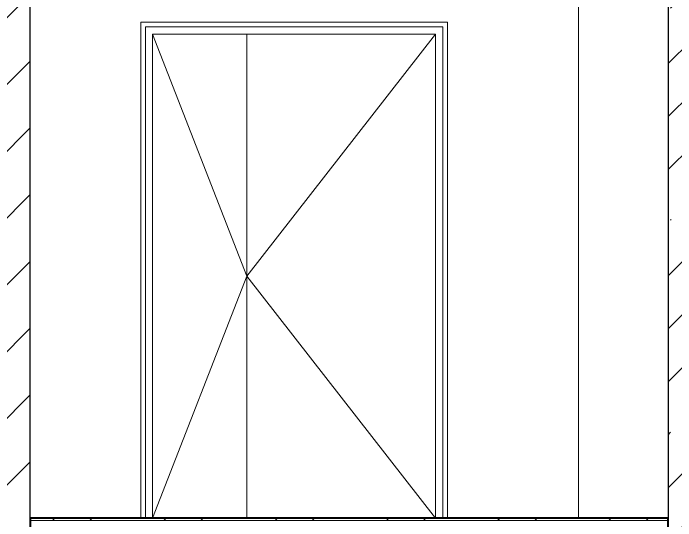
# Model space of a CAD drawing. Header units: millimetres. Extents: x -2951072 to 8268522, y -652067 to -630209.
# Drawn here: x 2674836 to 2677643, y -644132 to -641982 of the extents above; entities that cross this region are included whole.
import ezdxf

# ---------------------------------------------------------------- set-up
doc = ezdxf.new("R2010")
doc.units = ezdxf.units.MM
doc.header["$LTSCALE"] = 20
doc.layers.get('0').update_dxf_attribs({"lineweight": 0})
for name, color, linetype, lineweight, true_color in [('Двери', 7, 'Continuous', 9, 0x804000), ('Каркас_Импост', 7, 'Continuous', 9, 0x804000), ('Монтажный зазор', 7, 'Continuous', 9, 0x804000), ('Открывание', 7, 'Continuous', 9, 0x373737), ('Панель', 7, 'Continuous', 9, 0x804000)]:
    doc.layers.add(name, color=color, linetype=linetype, lineweight=lineweight, true_color=true_color)
for name, color, linetype, lineweight in [('Общие ребра', 7, 'Continuous', 18), ('Перекрытия', 7, 'Continuous', 18), ('Стены', 7, 'Continuous', 18), ('Стены разрез', 7, 'Continuous', 30)]:
    doc.layers.add(name, color=color, linetype=linetype, lineweight=lineweight)

# ---------------------------------------------------------------- blocks, each defined once
blk = doc.blocks.new('101_Дверь_Двупольная_Стальная_Противопожарная_ГОСТ Р 57327-2016 - ДПС_02_2080-1260_800__Пр_EI 30_П-1505675-_О__Р__1-1_')
at = {"layer": 'Каркас_Импост', "color": 7}
for p, q in [((38130, 2080), (36870, 2080)), ((36870, 2080), (36870, 0)), ((38130, 2080), (38130, 0)), ((36900, 2050), (38100, 2050)), ((36900, 0), (36900, 2050)), ((38100, 2050), (38100, 0))]:
    blk.add_line(p, q, dxfattribs=at)
at = {"layer": 'Монтажный зазор', "color": 7}
for p, q in [((38150, 2100), (36850, 2100)), ((36850, 2100), (36850, 0)), ((36870, 0), (36870, 2080)), ((36870, 2080), (38130, 2080)), ((38130, 2080), (38130, 0)), ((38150, 0), (38150, 2100))]:
    blk.add_line(p, q, dxfattribs=at)
at = {"layer": 'Открывание', "color": 7}
for p, q in [((37300, 1025), (36900, 2050)), ((37300, 1025), (38100, 2050)), ((36900, 0), (37300, 1025)), ((38100, 0), (37300, 1025))]:
    blk.add_line(p, q, dxfattribs=at)
at = {"layer": 'Панель', "color": 7}
for p, q in [((36900, 0), (36900, 2050)), ((37300, 2050), (36900, 2050)), ((37300, 0), (37300, 2050)), ((38100, 2050), (37300, 2050)), ((37300, 2050), (37300, 0)), ((38100, 2050), (38100, 0))]:
    blk.add_line(p, q, dxfattribs=at)

msp = doc.modelspace()

# ---------------------------------------------------------------- hatches: boundary and pattern name
h = msp.add_hatch()
h.set_pattern_fill('FP_1', color=256, style=0, pattern_type=2)
h.set_pattern_definition([(45, (2661175.67, -643812.97), (-224.5064, 224.5064), []), (45, (2661400.18, -643812.97), (-224.5064, 224.5064), [396.875, -79.375, 3.353, -76.022])])
h.paths.add_polyline_path([(2677610.5, -644220.2), (2677810.5, -644220.2), (2677810.5, -635803.3), (2677610.5, -635803.3), (2677610.5, -643929.7)])
h = msp.add_hatch()
h.set_pattern_fill('FP_3', color=256, style=0, pattern_type=2)
h.set_pattern_definition([(45, (2661682.52, -643812.97), (-141.4214, 141.4214), [])])
h.paths.add_polyline_path([(2674707.8, -644220.2), (2674907.3, -644220.2), (2674907.3, -640430.2), (2674707.8, -640430.2), (2674707.8, -643929.7)])
at = {"layer": 'Перекрытия', "lineweight": 9}
h = msp.add_hatch(dxfattribs=at)
h.set_pattern_fill('FP_4', color=256, style=0, pattern_type=2)
h.set_pattern_definition([(45, (2661175.67, -643812.97), (-235.732, 235.732), []), (45, (2661332.83, -643812.97), (-235.732, 235.732), [])])
h.paths.add_polyline_path([(2677264.6, -644130.2), (2677610.5, -644130.2), (2677610.5, -644120.2), (2674907.8, -644120.2), (2674907.8, -644130.2), (2676442, -644130.2)])

# ---------------------------------------------------------------- linework, layer by layer
msp.add_lwpolyline([(2674907.3, -644120.2), (2674907.3, -641320.2), (2677610.5, -641320.2)])
at = {"layer": 'Общие ребра'}
msp.add_line((2677610.5, -644130.2), (2674907.8, -644130.2), dxfattribs=at)
at = {"layer": 'Перекрытия', "lineweight": 40}
for p, q in [((2677610.5, -644120.2), (2674907.8, -644120.2)), ((2674907.8, -644120.2), (2674907.8, -644220.2)), ((2677610.5, -644220.2), (2677610.5, -644120.2))]:
    msp.add_line(p, q, dxfattribs=at)
at = {"layer": 'Стены'}
for p, q in [((2677231, -644120.2), (2677231, -640430.2)), ((2675375.5, -644120.2), (2675375.5, -642020.2)), ((2675375.5, -642020.2), (2676675.5, -642020.2)), ((2676675.5, -642020.2), (2676675.5, -644120.2))]:
    msp.add_line(p, q, dxfattribs=at)
at = {"layer": 'Стены разрез'}
for p, q in [((2677610.5, -635798.3), (2677610.5, -644120.2)), ((2674907.3, -644120.2), (2674907.3, -640430.2))]:
    msp.add_line(p, q, dxfattribs=at)

# ---------------------------------------------------------------- block references
at = {"layer": 'Двери', "color": 7}
msp.add_blockref('101_Дверь_Двупольная_Стальная_Противопожарная_ГОСТ Р 57327-2016 - ДПС_02_2080-1260_800__Пр_EI 30_П-1505675-_О__Р__1-1_', (2638525.5, -644120.2), dxfattribs=at)

doc.saveas('drawing.dxf')
